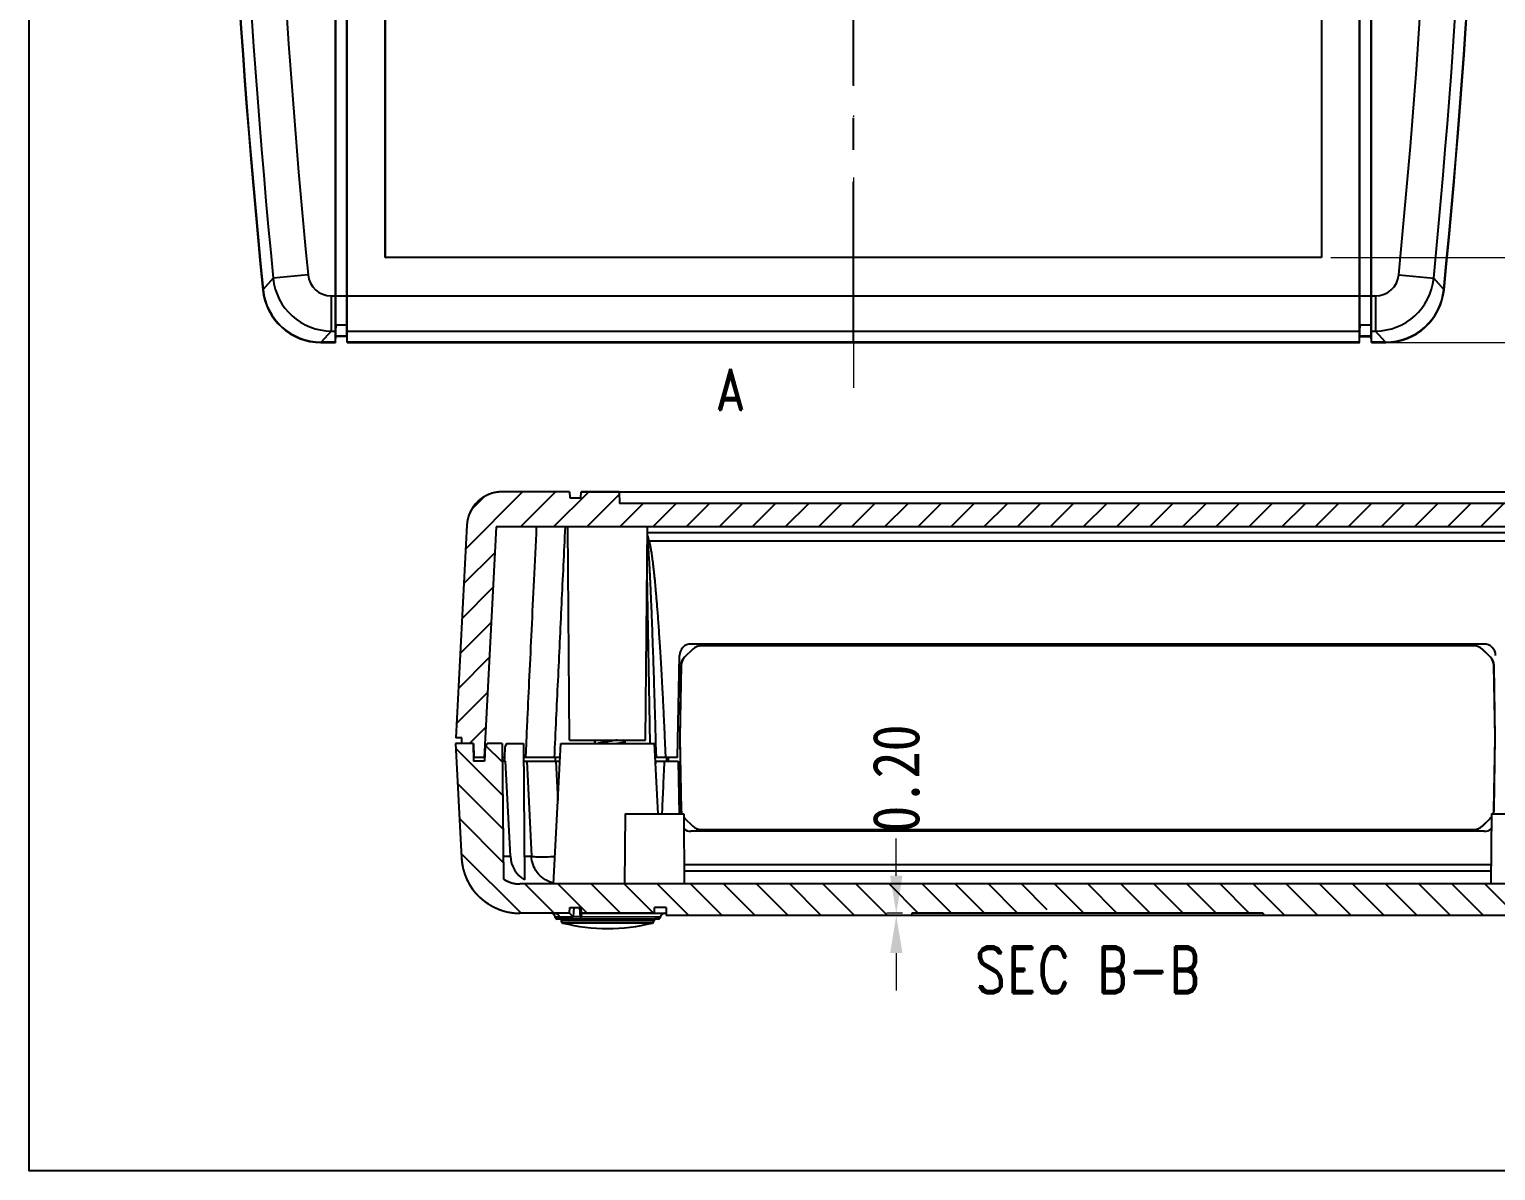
# Model space of a CAD drawing. Header units: millimetres. Extents: x -25 to 741, y -3272 to -3021.
# Drawn here: x 384.6 to 509.9, y -3269.7 to -3172.2 of the extents above; entities that cross this region are included whole.
import ezdxf
from ezdxf.enums import TextEntityAlignment as Align

# ---------------------------------------------------------------- set-up
doc = ezdxf.new("R2010")
doc.units = ezdxf.units.MM
doc.linetypes.add('CENTER', pattern=[50.8, 31.75, -6.35, 6.35, -6.35])
doc.linetypes.add('DIVIDE', pattern=[31.75, 12.7, -6.35, 0, -6.35, 0, -6.35])
doc.layers.add('dim', color=3, linetype='Continuous', lineweight=9)
doc.layers.add('hatch', color=56, linetype='Continuous', lineweight=9)
doc.styles.add('FFS', font='SIMFANG.TTF', dxfattribs={"width": 0.85})
doc.styles.add('LongTou', font='romand.shx', dxfattribs={"width": 0.8, "bigfont": 'whgdtxt.shx'})
doc.dimstyles.new('YanXiu', dxfattribs={"dimtxt": 2.5, "dimasz": 2.2, "dimexe": 1, "dimexo": 0.6, "dimgap": 0.66, "dimtad": 0, "dimzin": 1, "dimdsep": 46, "dimtxsty": 'FFS', "dimcen": 0, "dimclrd": 256, "dimclre": 131, "dimclrt": 42, "dimazin": 0, "dimtfac": 1, "dimtofl": 0, "dimtmove": 0, "dimatfit": 3, "dimfxl": 0, "dimlwd": 5, "dimlwe": 5, "dimarcsym": 0})

# ---------------------------------------------------------------- blocks, each defined once
blk = doc.blocks.new('*u4')
at = {"layer": 'Defpoints', "color": 2}
blk.add_lwpolyline([(-135.77, 94.941), (135.77, 94.941), (135.77, -94.941), (-135.77, -94.941)], close=True, dxfattribs=at)
blk = doc.blocks.new('*D13')
at = {"layer": 'Defpoints', "color": 0}
for p in [(-103.95, 21.99), (-102.61, 21.99), (-102.61, 21.79)]:
    blk.add_point(p, dxfattribs=at)
at = {"layer": 'dim', "lineweight": 5}
for p, q in [((-103.95, 25.19), (-103.95, 28.39)), ((-103.95, 18.59), (-103.95, 15.39))]:
    blk.add_line(p, q, dxfattribs=at)
at = {"layer": 'dim', "color": 131, "lineweight": 5}
for p, q in [((-103.41, 21.99), (-104.75, 21.99)), ((-103.41, 21.79), (-104.75, 21.79))]:
    blk.add_line(p, q, dxfattribs=at)
at = {"layer": 'dim'}
for points in [[(-104.48, 25.19), (-103.42, 25.19), (-103.95, 21.99)], [(-104.48, 18.59), (-103.42, 18.59), (-103.95, 21.79)]]:
    blk.add_solid(points, dxfattribs=at)
at = {"layer": 'dim', "color": 42, "insert": (-103.95, 33.5), "char_height": 4, "attachment_point": 5, "rotation": 90, "style": 'FFS'}
blk.add_mtext('0.20', dxfattribs=at)
blk = doc.blocks.new('*D24')
at = {"layer": 'Defpoints', "color": 0}
for p in [(-67.63, 215.49), (-67.63, 78.02), (-44.57, 78.02)]:
    blk.add_point(p, dxfattribs=at)
at = {"layer": 'dim', "color": 131, "lineweight": 5}
for p, q in [((-66.83, 215.49), (-43.77, 215.49)), ((-66.83, 78.02), (-43.77, 78.02))]:
    blk.add_line(p, q, dxfattribs=at)
at = {"layer": 'dim', "lineweight": 5}
for p, q in [((-44.57, 212.29), (-44.57, 154.16)), ((-44.57, 81.22), (-44.57, 139.35))]:
    blk.add_line(p, q, dxfattribs=at)
at = {"layer": 'dim'}
for points in [[(-45.1, 212.29), (-44.03, 212.29), (-44.57, 215.49)], [(-45.1, 81.22), (-44.03, 81.22), (-44.57, 78.02)]]:
    blk.add_solid(points, dxfattribs=at)
at = {"layer": 'dim', "color": 42, "insert": (-44.57, 146.75), "char_height": 4, "attachment_point": 5, "rotation": 90, "style": 'FFS'}
blk.add_mtext('137.47', dxfattribs=at)
blk = doc.blocks.new('*D25')
at = {"layer": 'Defpoints', "color": 0}
for p in [(-62.12, 222.75), (-38.88, 222.75), (-63.36, 70.75)]:
    blk.add_point(p, dxfattribs=at)
at = {"layer": 'dim', "color": 131, "lineweight": 5}
for p, q in [((-61.32, 222.75), (-38.08, 222.75)), ((-62.56, 70.75), (-38.08, 70.75))]:
    blk.add_line(p, q, dxfattribs=at)
at = {"layer": 'dim', "lineweight": 5}
for p, q in [((-38.88, 219.55), (-38.88, 154.24)), ((-38.88, 73.95), (-38.88, 139.27))]:
    blk.add_line(p, q, dxfattribs=at)
at = {"layer": 'dim'}
for points in [[(-39.41, 219.55), (-38.34, 219.55), (-38.88, 222.75)], [(-39.41, 73.95), (-38.34, 73.95), (-38.88, 70.75)]]:
    blk.add_solid(points, dxfattribs=at)
at = {"layer": 'dim', "color": 42, "insert": (-38.88, 146.75), "char_height": 4, "attachment_point": 5, "rotation": 90, "style": 'FFS'}
blk.add_mtext('152.00', dxfattribs=at)
blk = doc.blocks.new('u124')
h = blk.add_hatch()
h.set_pattern_fill('DEFAULT__1', color=5, scale=2, angle=45, style=0, pattern_type=0)
h.set_pattern_definition([(45, (-923.3548, -259.8105), (-1.4142136, 1.4142136), [])])
edge = h.paths.add_edge_path()
edge.add_line((-140.058, 36.491), (-141.062, 36.491))
edge.add_line((-141.062, 36.491), (-141.067, 36.991))
edge.add_line((-141.067, 36.991), (-141.585, 36.991))
edge.add_line((-141.585, 36.991), (-140.634, 55.148))
edge.add_spline(control_points=[(-140.634, 55.148), (-140.633, 55.159), (-140.632, 55.18), (-140.63, 55.212), (-140.627, 55.245), (-140.624, 55.278), (-140.621, 55.31), (-140.617, 55.343), (-140.613, 55.376), (-140.609, 55.409), (-140.604, 55.442), (-140.599, 55.475), (-140.593, 55.508), (-140.587, 55.542), (-140.581, 55.575), (-140.574, 55.608), (-140.567, 55.642), (-140.559, 55.675), (-140.551, 55.708), (-140.542, 55.742), (-140.534, 55.775), (-140.524, 55.809), (-140.515, 55.842), (-140.504, 55.876), (-140.494, 55.909), (-140.483, 55.943), (-140.472, 55.976), (-140.46, 56.009), (-140.448, 56.043), (-140.435, 56.076), (-140.422, 56.109), (-140.408, 56.142), (-140.394, 56.175), (-140.38, 56.208), (-140.365, 56.241), (-140.35, 56.274), (-140.334, 56.306), (-140.318, 56.339), (-140.302, 56.371), (-140.285, 56.403), (-140.267, 56.435), (-140.249, 56.467), (-140.231, 56.499), (-140.213, 56.531), (-140.194, 56.562), (-140.174, 56.593), (-140.154, 56.624), (-140.134, 56.655), (-140.113, 56.686), (-140.092, 56.716), (-140.071, 56.746), (-140.049, 56.776), (-140.026, 56.806), (-140.004, 56.835), (-139.981, 56.865), (-139.957, 56.894), (-139.933, 56.922), (-139.909, 56.951), (-139.885, 56.979), (-139.86, 57.007), (-139.835, 57.034), (-139.809, 57.061), (-139.783, 57.088), (-139.757, 57.115), (-139.73, 57.141), (-139.703, 57.167), (-139.676, 57.192), (-139.648, 57.218), (-139.62, 57.243), (-139.592, 57.267), (-139.563, 57.291), (-139.535, 57.315), (-139.506, 57.339), (-139.476, 57.362), (-139.447, 57.384), (-139.417, 57.407), (-139.387, 57.428), (-139.356, 57.45), (-139.326, 57.471), (-139.295, 57.492), (-139.264, 57.512), (-139.233, 57.532), (-139.201, 57.551), (-139.169, 57.57), (-139.138, 57.589), (-139.105, 57.607), (-139.073, 57.625), (-139.041, 57.643), (-139.008, 57.659), (-138.976, 57.676), (-138.943, 57.692), (-138.91, 57.708), (-138.877, 57.723), (-138.844, 57.738), (-138.81, 57.752), (-138.777, 57.766), (-138.744, 57.78), (-138.71, 57.793), (-138.676, 57.805), (-138.643, 57.818), (-138.609, 57.829), (-138.575, 57.841), (-138.541, 57.852), (-138.507, 57.862), (-138.473, 57.872), (-138.44, 57.882), (-138.406, 57.891), (-138.372, 57.9), (-138.338, 57.908), (-138.304, 57.916), (-138.27, 57.923), (-138.236, 57.931), (-138.202, 57.937), (-138.168, 57.944), (-138.135, 57.949), (-138.101, 57.955), (-138.067, 57.96), (-138.034, 57.965), (-138, 57.969), (-137.967, 57.973), (-137.933, 57.976), (-137.9, 57.979), (-137.867, 57.982), (-137.834, 57.984), (-137.801, 57.986), (-137.768, 57.988), (-137.735, 57.989), (-137.703, 57.99), (-137.67, 57.991), (-137.649, 57.991), (-137.638, 57.991)], knot_values=[0, 0, 0, 0, 0.0323355, 0.0648085, 0.0974179, 0.1301627, 0.1630416, 0.1960537, 0.2291976, 0.2624721, 0.295876, 0.3294078, 0.3630663, 0.3968501, 0.4307576, 0.4647873, 0.4989379, 0.5332075, 0.5675948, 0.6020978, 0.6367151, 0.6714447, 0.706285, 0.7412341, 0.7762901, 0.8114511, 0.8467152, 0.8820804, 0.9175445, 0.9531056, 0.9887616, 1.0245103, 1.0603495, 1.096277, 1.1322905, 1.1683877, 1.2045664, 1.2408241, 1.2771584, 1.313567, 1.3500473, 1.3865969, 1.4232132, 1.4598937, 1.4966358, 1.533437, 1.5702945, 1.6072057, 1.6441679, 1.6811784, 1.7182346, 1.7553336, 1.7924727, 1.829649, 1.8668599, 1.9041024, 1.9413738, 1.9786712, 2.0159917, 2.0533325, 2.0906907, 2.1280634, 2.1654477, 2.2028407, 2.2402395, 2.2776412, 2.315043, 2.3524418, 2.3898348, 2.4272191, 2.4645918, 2.50195, 2.5392908, 2.5766113, 2.6139087, 2.65118, 2.6884226, 2.7256335, 2.7628098, 2.7999489, 2.8370479, 2.8741041, 2.9111146, 2.9480768, 2.984988, 3.0218455, 3.0586466, 3.0953888, 3.1320693, 3.1686856, 3.2052352, 3.2417155, 3.2781241, 3.3144584, 3.3507161, 3.3868948, 3.422992, 3.4590055, 3.494933, 3.5307722, 3.5665209, 3.6021768, 3.637738, 3.6732021, 3.7085673, 3.7438313, 3.7789924, 3.8140484, 3.8489974, 3.8838377, 3.9185674, 3.9531846, 3.9876877, 4.0220749, 4.0563446, 4.0904951, 4.1245249, 4.1584324, 4.1922162, 4.2258747, 4.2594065, 4.2928104, 4.3260849, 4.3592288, 4.3922408, 4.4251198, 4.4578646, 4.490474, 4.522947, 4.5552825, 4.5552825, 4.5552825, 4.5552825], degree=3, periodic=0)
edge.add_line((-137.638, 57.991), (-131.862, 57.991))
edge.add_line((-131.862, 57.991), (-131.835, 57.491))
edge.add_line((-131.835, 57.491), (-130.888, 57.491))
edge.add_line((-130.888, 57.491), (-130.862, 57.991))
edge.add_line((-130.862, 57.991), (-127.612, 57.991))
edge.add_line((-127.612, 57.991), (-127.594, 56.991))
edge.add_line((-127.594, 56.991), (-47.629, 56.991))
edge.add_line((-47.629, 56.991), (-47.612, 57.991))
edge.add_line((-47.612, 57.991), (-44.362, 57.991))
edge.add_line((-44.362, 57.991), (-44.335, 57.491))
edge.add_line((-44.335, 57.491), (-43.388, 57.491))
edge.add_line((-43.388, 57.491), (-43.362, 57.991))
edge.add_line((-43.362, 57.991), (-37.585, 57.991))
edge.add_spline(control_points=[(-37.585, 57.991), (-37.574, 57.991), (-37.553, 57.991), (-37.52, 57.99), (-37.488, 57.989), (-37.455, 57.988), (-37.422, 57.986), (-37.389, 57.984), (-37.356, 57.982), (-37.323, 57.979), (-37.29, 57.976), (-37.256, 57.973), (-37.223, 57.969), (-37.189, 57.965), (-37.156, 57.96), (-37.122, 57.955), (-37.089, 57.949), (-37.055, 57.944), (-37.021, 57.937), (-36.987, 57.931), (-36.953, 57.923), (-36.919, 57.916), (-36.885, 57.908), (-36.851, 57.9), (-36.818, 57.891), (-36.784, 57.882), (-36.75, 57.872), (-36.716, 57.862), (-36.682, 57.852), (-36.648, 57.841), (-36.614, 57.829), (-36.58, 57.818), (-36.547, 57.805), (-36.513, 57.793), (-36.48, 57.78), (-36.446, 57.766), (-36.413, 57.752), (-36.379, 57.738), (-36.346, 57.723), (-36.313, 57.708), (-36.28, 57.692), (-36.247, 57.676), (-36.215, 57.659), (-36.182, 57.643), (-36.15, 57.625), (-36.118, 57.607), (-36.086, 57.589), (-36.054, 57.57), (-36.022, 57.551), (-35.991, 57.532), (-35.959, 57.512), (-35.928, 57.492), (-35.897, 57.471), (-35.867, 57.45), (-35.836, 57.428), (-35.806, 57.407), (-35.776, 57.384), (-35.747, 57.362), (-35.718, 57.339), (-35.688, 57.315), (-35.66, 57.291), (-35.631, 57.267), (-35.603, 57.243), (-35.575, 57.218), (-35.547, 57.192), (-35.52, 57.167), (-35.493, 57.141), (-35.466, 57.115), (-35.44, 57.088), (-35.414, 57.061), (-35.389, 57.034), (-35.363, 57.007), (-35.338, 56.979), (-35.314, 56.951), (-35.29, 56.922), (-35.266, 56.894), (-35.242, 56.865), (-35.219, 56.835), (-35.197, 56.806), (-35.174, 56.776), (-35.152, 56.746), (-35.131, 56.716), (-35.11, 56.686), (-35.089, 56.655), (-35.069, 56.624), (-35.049, 56.593), (-35.03, 56.562), (-35.01, 56.531), (-34.992, 56.499), (-34.974, 56.467), (-34.956, 56.435), (-34.938, 56.403), (-34.922, 56.371), (-34.905, 56.339), (-34.889, 56.306), (-34.873, 56.274), (-34.858, 56.241), (-34.843, 56.208), (-34.829, 56.175), (-34.815, 56.142), (-34.801, 56.109), (-34.788, 56.076), (-34.776, 56.043), (-34.763, 56.009), (-34.752, 55.976), (-34.74, 55.943), (-34.729, 55.909), (-34.719, 55.876), (-34.709, 55.842), (-34.699, 55.809), (-34.69, 55.775), (-34.681, 55.742), (-34.672, 55.708), (-34.664, 55.675), (-34.657, 55.642), (-34.649, 55.608), (-34.643, 55.575), (-34.636, 55.542), (-34.63, 55.508), (-34.625, 55.475), (-34.619, 55.442), (-34.614, 55.409), (-34.61, 55.376), (-34.606, 55.343), (-34.602, 55.31), (-34.599, 55.278), (-34.596, 55.245), (-34.593, 55.212), (-34.591, 55.18), (-34.59, 55.159), (-34.589, 55.148)], knot_values=[0, 0, 0, 0, 0.0323355, 0.0648085, 0.0974179, 0.1301627, 0.1630416, 0.1960537, 0.2291976, 0.2624721, 0.295876, 0.3294078, 0.3630663, 0.3968501, 0.4307576, 0.4647873, 0.4989379, 0.5332075, 0.5675948, 0.6020978, 0.6367151, 0.6714447, 0.706285, 0.7412341, 0.7762901, 0.8114511, 0.8467152, 0.8820804, 0.9175445, 0.9531056, 0.9887616, 1.0245103, 1.0603495, 1.096277, 1.1322905, 1.1683877, 1.2045664, 1.2408241, 1.2771584, 1.313567, 1.3500473, 1.3865969, 1.4232132, 1.4598937, 1.4966358, 1.533437, 1.5702945, 1.6072057, 1.6441679, 1.6811784, 1.7182346, 1.7553336, 1.7924727, 1.829649, 1.8668599, 1.9041024, 1.9413738, 1.9786712, 2.0159917, 2.0533325, 2.0906907, 2.1280634, 2.1654477, 2.2028407, 2.2402395, 2.2776412, 2.315043, 2.3524418, 2.3898348, 2.4272191, 2.4645918, 2.50195, 2.5392908, 2.5766113, 2.6139087, 2.65118, 2.6884226, 2.7256335, 2.7628098, 2.7999489, 2.8370479, 2.8741041, 2.9111146, 2.9480768, 2.984988, 3.0218455, 3.0586466, 3.0953888, 3.1320693, 3.1686856, 3.2052352, 3.2417155, 3.2781241, 3.3144584, 3.3507161, 3.3868948, 3.422992, 3.4590055, 3.494933, 3.5307722, 3.5665209, 3.6021768, 3.637738, 3.6732021, 3.7085673, 3.7438313, 3.7789924, 3.8140484, 3.8489974, 3.8838377, 3.9185674, 3.9531846, 3.9876877, 4.0220749, 4.0563446, 4.0904951, 4.1245249, 4.1584324, 4.1922162, 4.2258747, 4.2594065, 4.2928104, 4.3260849, 4.3592288, 4.3922408, 4.4251198, 4.4578646, 4.490474, 4.522947, 4.5552825, 4.5552825, 4.5552825, 4.5552825], degree=3, periodic=0)
edge.add_line((-34.589, 55.148), (-33.638, 36.991))
edge.add_line((-33.638, 36.991), (-34.156, 36.991))
edge.add_line((-34.156, 36.991), (-34.162, 36.491))
edge.add_line((-34.162, 36.491), (-35.165, 36.491))
edge.add_line((-35.165, 36.491), (-35.186, 35.291))
edge.add_line((-35.186, 35.291), (-36.052, 35.291))
edge.add_line((-36.052, 35.291), (-37.085, 54.991))
edge.add_line((-37.085, 54.991), (-138.139, 54.991))
edge.add_line((-138.139, 54.991), (-139.171, 35.291))
edge.add_line((-139.171, 35.291), (-140.037, 35.291))
edge.add_line((-140.037, 35.291), (-140.058, 36.491))
at = {"color": 7}
for p, q in [((-151.862, 70.781), (-151.862, 222.729)), ((-151.835, 71.282), (-151.835, 222.228)), ((-150.888, 71.282), (-150.888, 222.228)), ((-150.862, 70.781), (-150.862, 222.729)), ((-64.362, 70.781), (-64.362, 222.729)), ((-64.335, 71.282), (-64.335, 222.228)), ((-63.388, 71.282), (-63.388, 222.228)), ((-63.362, 70.781), (-63.362, 222.729)), ((-147.612, 78.005), (-147.612, 215.505)), ((-147.594, 78.022), (-147.594, 215.487)), ((-67.629, 215.487), (-67.629, 78.022)), ((-67.612, 215.505), (-67.612, 78.005)), ((-147.612, 78.005), (-147.594, 78.022)), ((-67.612, 78.005), (-147.612, 78.005)), ((-67.629, 78.022), (-147.594, 78.022)), ((-67.612, 78.005), (-67.629, 78.022)), ((-154.205, 76.531), (-157.187, 76.239)), ((-61.018, 76.531), (-58.036, 76.239)), ((-157.187, 76.239), (-158.049, 75.281)), ((-57.174, 75.281), (-58.036, 76.239)), ((-152.218, 74.729), (-63.006, 74.729)), ((-152.218, 74.729), (-152.218, 71.733)), ((-63.006, 74.729), (-63.006, 71.733)), ((-152.218, 71.733), (-153.08, 70.781)), ((-152.218, 71.733), (-151.862, 71.733)), ((-151.835, 72.232), (-151.862, 71.733)), ((-150.888, 72.232), (-151.835, 72.232)), ((-150.862, 71.733), (-150.888, 72.232)), ((-150.862, 71.733), (-64.362, 71.733)), ((-64.335, 72.232), (-64.362, 71.733)), ((-63.388, 72.232), (-64.335, 72.232)), ((-63.362, 71.733), (-63.388, 72.232)), ((-63.362, 71.733), (-63.006, 71.733)), ((-62.143, 70.781), (-63.006, 71.733)), ((-153.104, 70.755), (-151.862, 70.755)), ((-151.862, 70.781), (-153.08, 70.781)), ((-151.862, 70.781), (-151.835, 71.296)), ((-151.86, 70.781), (-151.862, 70.755)), ((-150.888, 71.296), (-151.835, 71.296)), ((-150.888, 71.256), (-151.835, 71.256)), ((-150.862, 70.755), (-150.863, 70.781)), ((-64.362, 70.781), (-150.862, 70.781)), ((-150.862, 70.755), (-64.362, 70.755)), ((-64.362, 70.755), (-64.36, 70.781)), ((-63.388, 71.296), (-64.335, 71.296)), ((-64.335, 71.256), (-63.388, 71.256)), ((-63.362, 70.781), (-63.389, 71.296)), ((-63.362, 70.755), (-63.363, 70.781)), ((-62.143, 70.781), (-63.362, 70.781)), ((-63.362, 70.755), (-62.12, 70.755)), ((-131.862, 57.991), (-137.638, 57.991)), ((-131.862, 57.991), (-137.638, 57.991)), ((-131.862, 57.991), (-131.835, 57.491)), ((-131.862, 57.991), (-131.835, 57.491)), ((-130.888, 57.491), (-130.862, 57.991)), ((-130.888, 57.491), (-130.862, 57.991)), ((-127.612, 57.991), (-130.862, 57.991)), ((-130.862, 57.991), (-44.362, 57.991)), ((-127.612, 57.991), (-127.594, 56.991)), ((-127.612, 57.991), (-127.594, 56.991)), ((-131.835, 57.491), (-130.888, 57.491)), ((-131.835, 57.491), (-130.888, 57.491)), ((-47.629, 56.991), (-127.594, 56.991)), ((-47.629, 56.991), (-127.594, 56.991)), ((-140.634, 55.148), (-141.585, 36.991)), ((-140.634, 55.148), (-141.585, 36.991)), ((-138.139, 54.991), (-139.171, 35.291)), ((-138.139, 54.991), (-139.171, 35.291)), ((-37.085, 54.991), (-138.139, 54.991)), ((-37.085, 54.991), (-138.139, 54.991)), ((-131.862, 36.791), (-132.02, 54.991)), ((-125.362, 36.791), (-125.203, 54.991)), ((-125.209, 54.224), (-125.082, 53.809)), ((-125.207, 54.507), (-50.016, 54.507)), ((-125.213, 53.814), (-125.208, 53.772)), ((-125.082, 53.809), (-50.141, 53.809)), ((-124.982, 36.491), (-125.237, 51.086)), ((-122.632, 35.291), (-122.48, 44.008)), ((-121.342, 44.554), (-122.046, 43.863)), ((-122.032, 43.857), (-122.046, 43.863)), ((-121.337, 44.54), (-122.032, 43.857)), ((-53.743, 44.991), (-121.48, 44.991)), ((-121.337, 44.54), (-121.342, 44.554)), ((-120.636, 44.827), (-120.642, 44.841)), ((-54.582, 44.841), (-120.642, 44.841)), ((-54.587, 44.827), (-120.636, 44.827)), ((-54.587, 44.827), (-54.582, 44.841)), ((-53.886, 44.54), (-53.881, 44.554)), ((-53.191, 43.857), (-53.886, 44.54)), ((-53.177, 43.863), (-53.881, 44.554)), ((-53.191, 43.857), (-53.177, 43.863)), ((-122.345, 43.167), (-122.452, 37.008)), ((-122.331, 43.161), (-122.438, 37.008)), ((-122.331, 43.161), (-122.345, 43.167)), ((-52.892, 43.161), (-52.878, 43.167)), ((-52.785, 37.008), (-52.892, 43.161)), ((-52.771, 37.008), (-52.878, 43.167)), ((-141.612, 36.491), (-141.1, 26.729)), ((-140.108, 36.491), (-141.612, 36.491)), ((-141.612, 36.491), (-141.1, 26.729)), ((-140.058, 36.491), (-141.612, 36.491)), ((-141.067, 36.991), (-141.585, 36.991)), ((-141.067, 36.991), (-141.585, 36.991)), ((-141.062, 36.491), (-141.067, 36.991)), ((-141.062, 36.491), (-141.067, 36.991)), ((-140.058, 36.491), (-141.062, 36.491)), ((-140.108, 36.491), (-140.082, 34.991)), ((-140.108, 36.491), (-140.082, 34.991)), ((-140.037, 35.291), (-140.058, 36.491)), ((-140.058, 36.491), (-140.037, 35.291)), ((-139.066, 36.205), (-138.901, 36.491)), ((-139.066, 36.205), (-138.901, 36.491)), ((-137.612, 36.491), (-138.901, 36.491)), ((-137.612, 36.491), (-138.901, 36.491)), ((-137.612, 36.491), (-137.511, 24.922)), ((-137.612, 36.491), (-137.511, 24.922)), ((-137.218, 36.491), (-137.383, 36.205)), ((-137.218, 36.491), (-135.812, 36.491)), ((-135.812, 36.491), (-135.71, 24.849)), ((-135.582, 36.48), (-135.639, 35.291)), ((-133.239, 24.51), (-132.612, 36.491)), ((-132.612, 36.491), (-124.612, 36.491)), ((-131.862, 36.791), (-125.362, 36.791)), ((-129.712, 36.791), (-129.712, 36.491)), ((-129.712, 36.491), (-129.712, 36.791)), ((-127.141, 36.726), (-127.252, 36.791)), ((-127.252, 36.491), (-127.141, 36.556)), ((-127.112, 36.691), (-127.141, 36.726)), ((-127.141, 36.556), (-127.112, 36.591)), ((-127.112, 36.591), (-127.112, 36.691)), ((-124.297, 30.491), (-124.612, 36.491)), ((-124.509, 36.494), (-124.476, 35.291)), ((-122.438, 37.008), (-122.452, 37.008)), ((-122.452, 36.973), (-122.345, 30.814)), ((-122.438, 36.973), (-122.452, 36.973)), ((-122.438, 36.973), (-122.331, 30.82)), ((-52.892, 30.82), (-52.785, 36.973)), ((-52.878, 30.814), (-52.771, 36.973)), ((-52.785, 37.008), (-52.771, 37.008)), ((-52.785, 36.973), (-52.771, 36.973)), ((-139.171, 35.291), (-140.037, 35.291)), ((-139.114, 35.291), (-140.037, 35.291)), ((-139.066, 36.205), (-139.13, 34.991)), ((-139.066, 36.205), (-139.13, 34.991)), ((-137.431, 35.291), (-137.601, 35.291)), ((-137.431, 35.291), (-137.447, 34.991)), ((-137.383, 36.205), (-137.431, 35.291)), ((-133.159, 35.291), (-135.801, 35.291)), ((-132.674, 35.291), (-133.154, 35.291)), ((-133.097, 35.291), (-133.097, 34.991)), ((-122.632, 35.291), (-124.549, 35.291)), ((-123.59, 35.292), (-123.585, 34.991)), ((-123.473, 35.291), (-123.468, 34.991)), ((-123.452, 35.291), (-123.447, 34.991)), ((-139.13, 34.991), (-140.082, 34.991)), ((-139.13, 34.991), (-140.082, 34.991)), ((-137.346, 34.991), (-137.598, 34.991)), ((-136.919, 26.86), (-137.346, 34.991)), ((-135.798, 34.991), (-132.69, 34.991)), ((-135.511, 34.991), (-135.125, 26.86)), ((-133.026, 34.991), (-132.866, 31.627)), ((-124.533, 34.991), (-122.585, 34.991)), ((-124.514, 34.991), (-124.52, 34.742)), ((-122.585, 34.991), (-122.507, 30.491)), ((-127.112, 30.491), (-127.164, 24.491)), ((-127.112, 30.491), (-122.112, 30.491)), ((-122.331, 30.82), (-122.345, 30.814)), ((-122.112, 30.491), (-122.059, 24.491)), ((-122.032, 30.125), (-122.046, 30.119)), ((-122.046, 30.119), (-121.342, 29.427)), ((-122.032, 30.125), (-121.337, 29.441)), ((-53.886, 29.441), (-53.191, 30.125)), ((-53.881, 29.427), (-53.177, 30.119)), ((-53.191, 30.125), (-53.177, 30.119)), ((-53.112, 30.491), (-53.164, 24.491)), ((-53.112, 30.491), (-48.112, 30.491)), ((-52.892, 30.82), (-52.878, 30.814)), ((-53.725, 28.991), (-121.498, 28.991)), ((-121.337, 29.441), (-121.342, 29.427)), ((-120.636, 29.155), (-120.642, 29.141)), ((-120.642, 29.141), (-54.582, 29.141)), ((-120.636, 29.155), (-54.587, 29.155)), ((-54.587, 29.155), (-54.582, 29.141)), ((-53.886, 29.441), (-53.881, 29.427)), ((-137.528, 26.86), (-136.919, 26.86)), ((-135.728, 26.86), (-135.125, 26.86)), ((-122.074, 26.145), (-53.149, 26.145)), ((-122.069, 25.61), (-53.154, 25.61)), ((-39.116, 24.491), (-136.107, 24.491)), ((-39.116, 24.491), (-136.107, 24.491)), ((-131.862, 21.991), (-136.107, 21.991)), ((-131.862, 21.991), (-136.107, 21.991)), ((-124.308, 21.491), (-132.915, 21.491)), ((-132.585, 21.491), (-132.583, 21.344)), ((-132.585, 21.491), (-132.583, 21.344)), ((-124.64, 21.344), (-132.583, 21.344)), ((-131.862, 21.991), (-131.835, 22.491)), ((-131.862, 21.991), (-131.835, 22.491)), ((-131.835, 22.491), (-130.888, 22.491)), ((-131.835, 22.491), (-130.888, 22.491)), ((-131.507, 22.491), (-131.547, 21.687)), ((-130.942, 21.687), (-131.547, 21.687)), ((-130.961, 22.066), (-130.983, 22.491)), ((-130.942, 21.687), (-130.961, 22.066)), ((-130.888, 22.491), (-130.862, 21.991)), ((-130.888, 22.491), (-130.862, 21.991)), ((-124.612, 21.991), (-130.862, 21.991)), ((-130.862, 21.991), (-123.603, 21.991)), ((-130.855, 21.867), (-130.86, 21.957)), ((-124.589, 21.657), (-130.86, 21.673)), ((-124.638, 21.491), (-124.64, 21.344)), ((-124.638, 21.491), (-124.64, 21.344)), ((-124.612, 21.991), (-124.603, 22.491)), ((-124.612, 21.991), (-124.603, 22.491)), ((-123.612, 22.491), (-124.603, 22.491)), ((-123.612, 22.491), (-124.603, 22.491)), ((-124.111, 21.657), (-124.589, 21.657)), ((-123.612, 22.491), (-123.599, 21.791)), ((-123.612, 22.491), (-123.599, 21.791)), ((-102.612, 21.791), (-123.599, 21.791)), ((-51.624, 21.791), (-123.599, 21.791)), ((-102.61, 21.994), (-102.612, 21.791)), ((-102.61, 21.994), (-102.612, 21.791)), ((-72.613, 21.994), (-102.61, 21.994)), ((-72.613, 21.994), (-72.612, 21.791)), ((-51.624, 21.791), (-72.612, 21.791)), ((-124.793, 21.153), (-132.431, 21.153))]:
    blk.add_line(p, q, dxfattribs=at)
at = {"color": 1, "linetype": 'CENTER', "ltscale": 0.432}
blk.add_line((-107.612, 70.755), (-107.612, 222.755), dxfattribs=at)
at = {"color": 5}
for p, q in [((-137.573, 32.038), (-141.589, 36.054)), ((-137.598, 34.891), (-139.009, 36.303)), ((-137.548, 29.185), (-141.432, 33.069)), ((-137.523, 26.331), (-141.276, 30.084)), ((-136.011, 21.991), (-141.119, 27.1)), ((-133.182, 21.991), (-135.682, 24.491)), ((-130.354, 21.991), (-132.854, 24.491)), ((-127.525, 21.991), (-130.025, 24.491)), ((-124.697, 21.991), (-127.197, 24.491)), ((-121.668, 21.791), (-124.368, 24.491)), ((-118.84, 21.791), (-121.54, 24.491)), ((-116.012, 21.791), (-118.712, 24.491)), ((-113.183, 21.791), (-115.883, 24.491)), ((-110.355, 21.791), (-113.055, 24.491)), ((-107.526, 21.791), (-110.226, 24.491)), ((-104.698, 21.791), (-107.398, 24.491)), ((-102.073, 21.994), (-104.569, 24.491)), ((-99.244, 21.994), (-101.741, 24.491)), ((-96.416, 21.994), (-98.913, 24.491)), ((-93.587, 21.994), (-96.084, 24.491)), ((-91.056, 22.291), (-93.256, 24.491)), ((-87.931, 21.994), (-90.427, 24.491)), ((-85.102, 21.994), (-87.599, 24.491)), ((-82.274, 21.994), (-84.77, 24.491)), ((-79.445, 21.994), (-81.942, 24.491)), ((-76.617, 21.994), (-79.114, 24.491)), ((-73.788, 21.994), (-76.285, 24.491)), ((-70.757, 21.791), (-73.457, 24.491)), ((-67.928, 21.791), (-70.628, 24.491)), ((-65.1, 21.791), (-67.8, 24.491)), ((-62.271, 21.791), (-64.971, 24.491)), ((-59.443, 21.791), (-62.143, 24.491)), ((-56.615, 21.791), (-59.315, 24.491)), ((-53.786, 21.791), (-56.486, 24.491)), ((-51.612, 22.445), (-53.658, 24.491))]:
    blk.add_line(p, q, dxfattribs=at)
at = {"color": 7}
for points in [[(-133.361, 21.991), (-133.295, 21.958), (-133.205, 21.879)], [(-133.205, 21.879), (-133.134, 21.757), (-133.114, 21.668)]]:
    blk.add_lwpolyline(points, dxfattribs=at)
for centre, radius, start, end in [((562.388, 146.755), 724, 174.332411, 185.667589), ((562.388, 146.755), 723.974, 174.334302, 185.665698), ((-777.612, 146.755), 723.974, 354.334302, 5.665698), ((-777.612, 146.755), 724, 354.332411, 5.667589), ((562.388, 146.755), 723.022, 174.403069, 185.596931), ((562.388, 146.755), 720.026, 174.403069, 185.596931), ((-777.612, 146.755), 720.026, 354.403069, 5.596931), ((-777.612, 146.755), 723.022, 354.403069, 5.596931), ((-152.218, 76.725), 1.996, 185.57327, 270.02358), ((-63.005, 76.725), 1.996, 269.97646, 354.42669), ((-153.106, 75.746), 4.991, 185.64354, 270.02405), ((-153.082, 75.772), 4.991, 185.64165, 270.02405), ((-152.21, 76.735), 5.002, 185.68692, 269.91001), ((-63.013, 76.735), 5.002, 270.08999, 354.31308), ((-62.141, 75.772), 4.991, 269.97595, 354.35835), ((-62.117, 75.746), 4.991, 269.97595, 354.35646), ((-137.638, 54.991), 3, 90, 177), ((-141.28, 109.326), 57.832, 286.13577, 286.26595), ((-121.48, 43.991), 1, 90, 179), ((-53.743, 43.991), 1, 1, 90), ((-121.498, 29.991), 1, 232.22982, 270), ((-53.725, 29.991), 1, 270, 307.77018), ((-136.107, 26.991), 5, 183, 270), ((-134.424, 26.992), 2.499, 183.03153, 239.02541), ((-136.107, 26.991), 2.5, 235.83965, 270), ((-132.642, 26.964), 2.472, 252.31105, 256.18302), ((-132.915, 21.691), 0.2, 186.58714, 270), ((-132.383, 21.348), 0.2, 181, 256.18294), ((-124.84, 21.348), 0.2, 283.81706, 359), ((-124.308, 21.691), 0.2, 270, 350.40593), ((-123.716, 21.591), 0.4, 90, 170.40593), ((-128.612, 36.682), 15.991, 256.18294, 283.81706)]:
    blk.add_arc(centre, radius, start, end, dxfattribs=at)
for centre, major_axis, ratio, start_param, end_param in [((-121.345, 43.15), (0.919, -0.395), 0.9998222, 2.7533192, 3.5298661), ((-121.331, 43.144), (-0.919, 0.395), 0.9998222, -0.3882734, 0.3882734), ((-120.641, 43.841), (-0.379, 0.926), 0.9998222, -0.3882734, 0.3882735), ((-120.636, 43.827), (-0.379, 0.926), 0.9998222, -0.3882734, 0.3882734), ((-54.587, 43.827), (0.379, 0.926), 0.9998222, -0.3882734, 0.3882734), ((-54.582, 43.841), (0.379, 0.926), 0.9998222, -0.3882735, 0.3882734), ((-53.892, 43.144), (0.919, 0.395), 0.9998222, -0.3882734, 0.3882734), ((-53.878, 43.15), (0.919, 0.395), 0.9998222, -0.3882734, 0.3882734), ((-121.452, 36.991), (1, 0), 0.9998476, 3.124142, 3.1590433), ((-121.438, 36.991), (1, 0), 0.9998476, 3.124142, 3.1590433), ((-53.785, 36.991), (1, 0), 0.9998476, -0.0174506, 0.0174506), ((-53.771, 36.991), (-1, 0), 0.9998476, 3.124142, 3.1590433), ((-121.345, 30.832), (0.919, 0.395), 0.9998222, 2.7533192, 3.0864631), ((-121.331, 30.838), (-0.919, -0.395), 0.9998222, 5.8949119, 6.2345749), ((-121.331, 30.838), (-0.919, -0.395), 0.9998222, 0.2626488, 0.3882734), ((-121.345, 30.832), (0.919, 0.395), 0.9998222, -2.8559457, -2.7533192), ((-53.892, 30.838), (0.919, -0.395), 0.9998222, -0.3882734, -0.2626488), ((-53.878, 30.832), (0.919, -0.395), 0.9998222, -0.3882734, -0.285647), ((-53.892, 30.838), (0.919, -0.395), 0.9998222, 6.3317957, 6.6714588), ((-53.878, 30.832), (0.919, -0.395), 0.9998222, 0.0551296, 0.3882734), ((-120.641, 30.141), (0.379, 0.926), 0.9998222, -3.5298661, -2.7533192), ((-120.636, 30.155), (-0.379, -0.926), 0.9998222, -0.3882734, 0.3882734), ((-54.587, 30.155), (0.379, -0.926), 0.9998222, -0.3882734, 0.3882734), ((-54.582, 30.141), (-0.379, 0.926), 0.9998222, -3.5298661, -2.7533192)]:
    blk.add_ellipse(centre, major_axis=major_axis, ratio=ratio, start_param=start_param, end_param=end_param, dxfattribs=at)
for points, start_tangent, end_tangent in [([(-137.638, 57.991), (-137.67, 57.991), (-137.703, 57.99), (-137.735, 57.989), (-137.768, 57.988), (-137.801, 57.986), (-137.834, 57.984), (-137.867, 57.982), (-137.9, 57.979), (-137.933, 57.976), (-137.967, 57.973), (-138, 57.969), (-138.034, 57.965), (-138.067, 57.96), (-138.101, 57.955), (-138.135, 57.949), (-138.168, 57.943), (-138.202, 57.937), (-138.236, 57.931), (-138.27, 57.923), (-138.304, 57.916), (-138.338, 57.908), (-138.372, 57.9), (-138.406, 57.891), (-138.439, 57.882), (-138.473, 57.872), (-138.507, 57.862), (-138.541, 57.852), (-138.575, 57.841), (-138.609, 57.829), (-138.643, 57.817), (-138.676, 57.805), (-138.71, 57.793), (-138.744, 57.78), (-138.777, 57.766), (-138.81, 57.752), (-138.844, 57.738), (-138.877, 57.723), (-138.91, 57.708), (-138.943, 57.692), (-138.976, 57.676), (-139.008, 57.659), (-139.041, 57.642), (-139.073, 57.625), (-139.105, 57.607), (-139.137, 57.589), (-139.169, 57.57), (-139.201, 57.551), (-139.232, 57.532), (-139.264, 57.512), (-139.295, 57.492), (-139.326, 57.471), (-139.356, 57.45), (-139.387, 57.428), (-139.417, 57.406), (-139.447, 57.384), (-139.476, 57.362), (-139.506, 57.338), (-139.535, 57.315), (-139.563, 57.291), (-139.592, 57.267), (-139.62, 57.243), (-139.648, 57.218), (-139.676, 57.192), (-139.703, 57.167), (-139.73, 57.141), (-139.757, 57.115), (-139.783, 57.088), (-139.809, 57.061), (-139.834, 57.034), (-139.86, 57.007), (-139.885, 56.979), (-139.909, 56.951), (-139.933, 56.922), (-139.957, 56.894), (-139.981, 56.865), (-140.004, 56.835), (-140.026, 56.806), (-140.049, 56.776), (-140.071, 56.746), (-140.092, 56.716), (-140.113, 56.686), (-140.134, 56.655), (-140.154, 56.624), (-140.174, 56.593), (-140.194, 56.562), (-140.213, 56.531), (-140.231, 56.499), (-140.249, 56.467), (-140.267, 56.435), (-140.285, 56.403), (-140.302, 56.371), (-140.318, 56.339), (-140.334, 56.306), (-140.35, 56.274), (-140.365, 56.241), (-140.38, 56.208), (-140.394, 56.175), (-140.408, 56.142), (-140.422, 56.109), (-140.435, 56.076), (-140.447, 56.043), (-140.46, 56.009), (-140.472, 55.976), (-140.483, 55.943), (-140.494, 55.909), (-140.504, 55.876), (-140.515, 55.842), (-140.524, 55.809), (-140.533, 55.775), (-140.542, 55.742), (-140.551, 55.708), (-140.559, 55.675), (-140.566, 55.642), (-140.574, 55.608), (-140.58, 55.575), (-140.587, 55.542), (-140.593, 55.508), (-140.599, 55.475), (-140.604, 55.442), (-140.609, 55.409), (-140.613, 55.376), (-140.617, 55.343), (-140.621, 55.31), (-140.624, 55.278), (-140.627, 55.245), (-140.63, 55.212), (-140.632, 55.18), (-140.634, 55.148)], (-1, 0), (-0.052336, -0.9986295)), ([(-134.703, 54.991), (-134.92, 50.441), (-135.121, 46.205), (-135.308, 42.261), (-135.482, 38.601), (-135.582, 36.48)], (-0.0474533, -0.9988735), (-0.047395, -0.9988762)), ([(-133.154, 35.291), (-132.842, 41.862), (-132.531, 48.428), (-132.219, 54.991)], (0.0474074, 0.9988756), (0.0474694, 0.9988727)), ([(-125.208, 53.772), (-125.191, 53.619), (-125.175, 53.46), (-125.161, 53.297), (-125.147, 53.128), (-125.134, 52.951), (-125.12, 52.76), (-125.106, 52.552), (-125.091, 52.323), (-125.076, 52.073), (-125.06, 51.799), (-125.043, 51.498), (-125.026, 51.166), (-125.007, 50.802), (-124.988, 50.404), (-124.967, 49.971), (-124.946, 49.5), (-124.924, 48.99), (-124.901, 48.441), (-124.877, 47.851), (-124.852, 47.219), (-124.827, 46.541), (-124.8, 45.81), (-124.772, 45.019), (-124.742, 44.16), (-124.711, 43.226), (-124.678, 42.202), (-124.643, 41.072), (-124.605, 39.818), (-124.564, 38.436), (-124.521, 36.933), (-124.509, 36.494)], (0.11964, -0.9928173), (0.0276486, -0.9996177)), ([(-125.082, 53.809), (-125.041, 53.656), (-125.004, 53.497), (-124.97, 53.334), (-124.938, 53.165), (-124.908, 52.988), (-124.877, 52.797), (-124.845, 52.588), (-124.813, 52.36), (-124.779, 52.109), (-124.745, 51.835), (-124.709, 51.533), (-124.671, 51.202), (-124.633, 50.837), (-124.592, 50.439), (-124.551, 50.004), (-124.508, 49.533), (-124.463, 49.023), (-124.418, 48.473), (-124.371, 47.882), (-124.324, 47.249), (-124.275, 46.57), (-124.225, 45.837), (-124.173, 45.044), (-124.119, 44.184), (-124.063, 43.247), (-124.004, 42.221), (-123.942, 41.088), (-123.877, 39.83), (-123.809, 38.444), (-123.739, 36.937), (-123.667, 35.291)], (0.2835738, -0.9589504), (0.0427629, -0.9990852)), ([(-127.809, 36.79), (-127.881, 36.774), (-128.068, 36.737), (-128.283, 36.7), (-128.51, 36.663), (-128.738, 36.627), (-128.96, 36.59), (-129.17, 36.554), (-129.354, 36.517), (-129.464, 36.492)], (-0.9742734, -0.2253692), (-0.9693585, -0.2456505)), ([(-127.991, 36.49), (-127.794, 36.517), (-127.558, 36.552), (-127.365, 36.588), (-127.222, 36.623), (-127.137, 36.658), (-127.112, 36.691)], (0.9919526, 0.1266101), (0.1386677, 0.990339)), ([(-127.352, 36.491), (-127.222, 36.523), (-127.141, 36.555)], (0.9736515, 0.228041), (0.8089456, 0.5878835)), ([(-123.777, 34.991), (-123.83, 33.804), (-123.88, 32.676), (-123.928, 31.603), (-123.974, 30.585), (-123.978, 30.491)], (-0.0446902, -0.9990009), (-0.0450206, -0.9989861)), ([(-141.1, 26.729), (-141.097, 26.675), (-141.093, 26.621), (-141.089, 26.567), (-141.084, 26.513), (-141.078, 26.458), (-141.072, 26.404), (-141.065, 26.349), (-141.058, 26.294), (-141.05, 26.239), (-141.041, 26.183), (-141.032, 26.128), (-141.022, 26.073), (-141.011, 26.017), (-141, 25.962), (-140.988, 25.906), (-140.975, 25.85), (-140.962, 25.795), (-140.948, 25.739), (-140.933, 25.683), (-140.917, 25.627), (-140.901, 25.572), (-140.884, 25.516), (-140.867, 25.46), (-140.849, 25.404), (-140.83, 25.349), (-140.81, 25.293), (-140.789, 25.238), (-140.768, 25.182), (-140.747, 25.127), (-140.724, 25.072), (-140.701, 25.017), (-140.677, 24.962), (-140.652, 24.907), (-140.627, 24.853), (-140.601, 24.798), (-140.574, 24.744), (-140.546, 24.69), (-140.518, 24.637), (-140.489, 24.583), (-140.459, 24.53), (-140.429, 24.477), (-140.398, 24.424), (-140.366, 24.372), (-140.334, 24.32), (-140.301, 24.268), (-140.267, 24.217), (-140.232, 24.166), (-140.197, 24.115), (-140.161, 24.065), (-140.125, 24.015), (-140.088, 23.965), (-140.05, 23.916), (-140.011, 23.868), (-139.972, 23.819), (-139.933, 23.772), (-139.892, 23.724), (-139.851, 23.677), (-139.81, 23.631), (-139.768, 23.585), (-139.725, 23.54), (-139.682, 23.495), (-139.638, 23.451), (-139.594, 23.407), (-139.549, 23.364), (-139.503, 23.321), (-139.457, 23.279), (-139.411, 23.238), (-139.364, 23.197), (-139.316, 23.157), (-139.268, 23.117), (-139.22, 23.078), (-139.171, 23.039), (-139.121, 23.002), (-139.072, 22.964), (-139.021, 22.928), (-138.971, 22.892), (-138.92, 22.857), (-138.868, 22.822), (-138.817, 22.789), (-138.764, 22.756), (-138.712, 22.723), (-138.659, 22.691), (-138.606, 22.66), (-138.553, 22.63), (-138.499, 22.6), (-138.445, 22.571), (-138.391, 22.543), (-138.336, 22.515), (-138.282, 22.489), (-138.227, 22.462), (-138.172, 22.437), (-138.116, 22.412), (-138.061, 22.388), (-138.005, 22.365), (-137.95, 22.343), (-137.894, 22.321), (-137.838, 22.3), (-137.781, 22.279), (-137.725, 22.26), (-137.669, 22.241), (-137.612, 22.223), (-137.556, 22.205), (-137.499, 22.189), (-137.443, 22.173), (-137.386, 22.157), (-137.33, 22.143), (-137.273, 22.129), (-137.217, 22.115), (-137.16, 22.103), (-137.104, 22.091), (-137.047, 22.08), (-136.991, 22.07), (-136.935, 22.06), (-136.878, 22.051), (-136.822, 22.042), (-136.766, 22.034), (-136.71, 22.027), (-136.655, 22.021), (-136.599, 22.015), (-136.544, 22.01), (-136.488, 22.005), (-136.433, 22.001), (-136.378, 21.998), (-136.324, 21.995), (-136.269, 21.993), (-136.215, 21.992), (-136.161, 21.991), (-136.107, 21.991)], (0.052336, -0.9986295), (1, 0)), ([(-135.125, 26.86), (-134.945, 26.831), (-134.568, 26.816), (-134.025, 26.816), (-133.364, 26.831), (-133.117, 26.84)], (0.9047129, -0.4260218), (0.9993104, 0.0371306)), ([(-133.394, 24.608), (-134.079, 24.951), (-134.626, 25.484), (-134.982, 26.146), (-135.125, 26.86)], (-0.9526974, 0.3039204), (-0.0520841, 0.9986427)), ([(-137.511, 24.922), (-137.492, 24.909), (-137.472, 24.897), (-137.453, 24.884), (-137.434, 24.872), (-137.414, 24.86), (-137.394, 24.848), (-137.374, 24.836), (-137.354, 24.824), (-137.334, 24.813), (-137.314, 24.801), (-137.293, 24.79), (-137.273, 24.779), (-137.252, 24.769), (-137.232, 24.758), (-137.211, 24.748), (-137.19, 24.737), (-137.169, 24.727), (-137.147, 24.718), (-137.126, 24.708), (-137.105, 24.699), (-137.083, 24.689), (-137.062, 24.68), (-137.04, 24.671), (-137.018, 24.663), (-136.996, 24.654), (-136.974, 24.646), (-136.952, 24.638), (-136.93, 24.63), (-136.908, 24.623), (-136.886, 24.615), (-136.863, 24.608), (-136.841, 24.601), (-136.819, 24.594), (-136.796, 24.588), (-136.774, 24.581), (-136.751, 24.575), (-136.728, 24.569), (-136.705, 24.563), (-136.683, 24.558), (-136.66, 24.553), (-136.637, 24.548), (-136.614, 24.543), (-136.591, 24.538), (-136.568, 24.534), (-136.545, 24.529), (-136.522, 24.525), (-136.499, 24.522), (-136.476, 24.518), (-136.453, 24.515), (-136.43, 24.512), (-136.407, 24.509), (-136.384, 24.506), (-136.361, 24.504), (-136.337, 24.501), (-136.314, 24.499), (-136.291, 24.498), (-136.268, 24.496), (-136.245, 24.495), (-136.222, 24.493), (-136.199, 24.492), (-136.176, 24.492), (-136.153, 24.491), (-136.13, 24.491), (-136.107, 24.491)], (0.8274693, -0.5615109), (1, 0)), ([(-133.021, 21.662), (-133.114, 21.668)], (-0.9762272, -0.2167499), (-0.1204914, 0.9927144)), ([(-133.109, 21.991), (-132.943, 21.948), (-132.813, 21.828), (-132.747, 21.657)], (1, 0), (0.1534559, -0.9881555)), ([(-132.747, 21.657), (-133.021, 21.662)], (-1, 0.0000298), (-0.9762272, -0.2167499)), ([(-131.547, 21.664), (-132.028, 21.657), (-132.431, 21.657), (-132.747, 21.657)], (-1, 0.0000044), (-1, 0)), ([(-131.547, 21.664), (-131.571, 21.682), (-131.594, 21.706), (-131.617, 21.735), (-131.642, 21.766), (-131.67, 21.8), (-131.701, 21.835), (-131.736, 21.873), (-131.774, 21.91), (-131.814, 21.944), (-131.862, 21.987)], (-0.8606491, 0.5091985), (0.0523359, 0.9986295)), ([(-130.942, 21.679), (-130.906, 21.657), (-130.86, 21.673)], (0.7466453, -0.6652224), (0.221731, 0.9751079)), ([(-130.857, 21.831), (-130.863, 21.796), (-130.873, 21.763), (-130.886, 21.732), (-130.9, 21.705), (-130.918, 21.682), (-130.941, 21.671)], (-0.1220648, -0.9925221), (-1, 0)), ([(-130.855, 21.867), (-130.857, 21.831)], (0.052336, -0.9986295), (-0.1220648, -0.9925221))]:
    blk.add_spline(points, degree=3, dxfattribs=dict(at, start_tangent=start_tangent, end_tangent=end_tangent))
at = {"layer": 'hatch', "color": 2, "linetype": 'DIVIDE', "ltscale": 0.4}
blk.add_line((-107.612, 226.755), (-107.612, 66.755), dxfattribs=at)
at = {"layer": 'hatch', "color": 2}
blk.add_lwpolyline([(-107.612, 66.755, 0, 0, 0), (-111.112, 66.755, 1.05, 0, 0), (-114.612, 66.755, 0, 0, 0)], format="xyseb", dxfattribs=at)
at = {"layer": 'Defpoints', "xscale": 1.311190000000011, "yscale": 1.311190000000352, "zscale": 1.31119}
blk.add_blockref('*u4', (0, 124.486), dxfattribs=at)
at = {"layer": 'hatch', "color": 6, "style": 'LongTou', "width": 0.8}
for s, height, p in [('A', 3.5, (-118.112, 66.755)), ('SEC B-B', 4, (-87.612, 17.153))]:
    blk.add_text(s, height=height, dxfattribs=at).set_placement(p, align=Align.MIDDLE)
at = {"layer": 'dim'}
for base, p1, p2, picture, middle in [((-38.875, 222.755), (-63.362, 70.755), (-62.12, 222.755), '*D25', (-38.875, 146.755)), ((-44.5674, 78.0224), (-67.629, 215.4875), (-67.629, 78.0224), '*D24', (-44.5674, 146.755)), ((-103.949, 21.994), (-102.612, 21.791), (-102.61, 21.994), '*D13', (-103.949, 33.503))]:
    dim = blk.add_linear_dim(base=base, p1=p1, p2=p2, angle=90, dimstyle='YanXiu', override={"dimtxt": 4, "dimasz": 3.2, "dimexe": 0.7996, "dimexo": 0.7996, "dimgap": 0.7996}, dxfattribs=at)
    dim.commit()
    dim.dimension.update_dxf_attribs({"geometry": picture, "text_midpoint": middle})

msp = doc.modelspace()

# ---------------------------------------------------------------- block references
msp.add_blockref('u124', (562.63, -3269.74))

doc.saveas('drawing.dxf')
